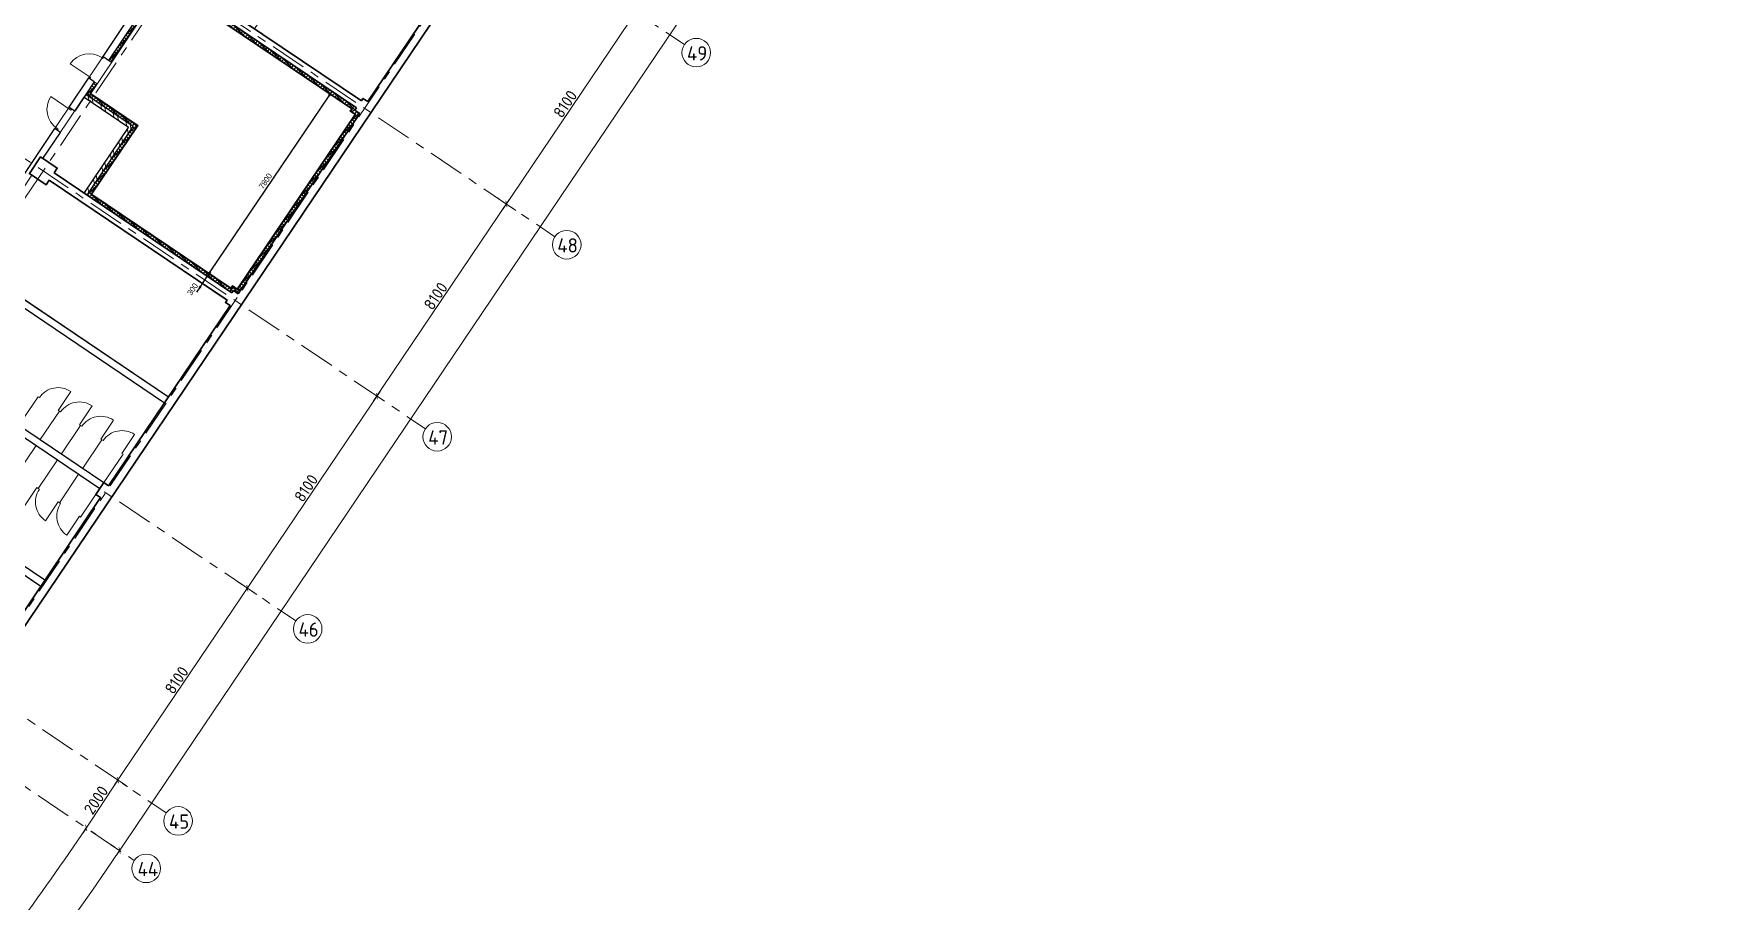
# Model space of a CAD drawing. Header units: millimetres. Extents: x -813692 to 807431, y 0 to 1813163.
# Drawn here: x 87728 to 146339, y 821754 to 852099 of the extents above; entities that cross this region are included whole.
import ezdxf

# ---------------------------------------------------------------- set-up
doc = ezdxf.new("R2010")
doc.units = ezdxf.units.MM
doc.linetypes.add('Линия сетки', pattern=[22.225, 12.7, -3.175, 3.175, -3.175])
for name, color, linetype, lineweight in [('A-ANNO-DIMS', 7, 'Continuous', 9), ('KR_0.35', 252, 'Continuous', 35), ('S-GRID', 252, 'Continuous', 9), ('АР_ГКЛ', 252, 'Continuous', 0), ('АР_двери', 252, 'Continuous', 0), ('АР_кирпич120', 252, 'Continuous', 30), ('АР_кирпич250', 252, 'Continuous', 30), ('АР_кирпичные перегородки 120', 252, 'Continuous', 30), ('АР_монолит', 252, 'Continuous', 50), ('АР_Площади', 252, 'Continuous', 0)]:
    doc.layers.add(name, color=color, linetype=linetype, lineweight=lineweight)
doc.layers.add('АР_Сантехника', color=252, linetype='Continuous')
doc.layers.add('Размеры', color=252, linetype='Continuous')
doc.styles.add('GOST 2.304', font='')
doc.styles.add('СГЕНЕРИР_СТИЛЬ_3', font='ARIALN.TTF')
doc.styles.get('GOST 2.304').set_extended_font_data('GOST Common')
doc.dimstyles.new('М-200', dxfattribs={"dimtxt": 400, "dimasz": 160, "dimexe": 200, "dimexo": 400, "dimgap": 50, "dimtad": 1, "dimdec": 0, "dimzin": 0, "dimdsep": 46, "dimtxsty": 'GOST 2.304', "dimblk": 'ARCHTICK', "dimcen": 180, "dimdle": 200, "dimadec": 0, "dimazin": 0, "dimtfac": 1, "dimtdec": 0, "dimtmove": 1, "dimatfit": 0, "dimfxl": 1, "dimtolj": 1, "dimtzin": 0, "dimarcsym": 0})
doc.dimstyles.new('СГЕНЕРИР_СТИЛЬ__5', dxfattribs={"dimtxt": 200, "dimasz": 183.574879, "dimexe": 0.18, "dimexo": 0.0625, "dimgap": 0, "dimtad": 1, "dimdec": 0, "dimzin": 0, "dimdsep": 46, "dimtxsty": 'СГЕНЕРИР_СТИЛЬ_3', "dimblk": 'ARROWHEAD_5', "dimblk1": 'ARROWHEAD_5', "dimblk2": 'ARROWHEAD_5', "dimcen": 0.09, "dimclrd": 7, "dimclre": 7, "dimclrt": 7, "dimazin": 0, "dimtfac": 1, "dimtdec": 4, "dimtmove": 2, "dimatfit": 3, "dimfxl": 1, "dimtolj": 1, "dimtzin": 0, "dimarcsym": 0})

# ---------------------------------------------------------------- blocks, each defined once
blk = doc.blocks.new('КР_подвал')
at = {"layer": 'KR_0.35', "ltscale": 200}
for points in [[(251583, 91527), (307390, 174265), (377983, 126649), (322176, 43911)], [(330166, 70064), (336384, 65870)], [(330334, 70313), (336552, 66119)], [(336773, 66090), (339430, 70028)], [(332244, 59375), (336494, 65676)], [(336384, 65870), (336328, 65787), (336494, 65676)], [(336773, 66090), (336608, 66202), (336552, 66119)], [(325804, 63598), (325916, 63764), (325336, 64155), (324945, 63575), (325525, 63183), (325637, 63349)], [(325637, 63349), (331854, 59155)], [(325804, 63598), (332022, 59404)], [(332244, 59375), (332078, 59487), (332022, 59404)], [(327714, 52660), (331964, 58960)], [(331854, 59155), (331799, 59072), (331964, 58960)], [(327714, 52660), (327549, 52771), (327269, 52357), (327435, 52245)], [(323185, 45944), (327435, 52245)]]:
    blk.add_lwpolyline(points, dxfattribs=at)
blk = doc.blocks.new('ARROWHEAD_5')
at = {"linetype": 'Continuous', "lineweight": 0}
blk.add_hatch(color=0, dxfattribs=at).paths.add_polyline_path([(-1, 0.2679), (0, 0), (-1, -0.2679)])
at = {"color": 0, "linetype": 'Continuous', "lineweight": 0}
blk.add_line((0, 0), (-1, 0), dxfattribs=at)
blk = doc.blocks.new('*D300')
at = {"layer": 'Defpoints', "color": 0, "linetype": 'Continuous', "transparency": 16777216}
for p in [(93805, 843609), (94617, 843062), (94449, 842814)]:
    blk.add_point(p, dxfattribs=at)
at = {"layer": 'Размеры', "color": 7, "linetype": 'Continuous', "lineweight": -2, "transparency": 16777216}
for p, q in [((93638, 843361), (93805, 843609)), ((94617, 843062), (93805, 843610)), ((93908, 843762), (94011, 843914)), ((93535, 843209), (93432, 843056)), ((94449, 842814), (93638, 843361))]:
    blk.add_line(p, q, dxfattribs=at)
at = {"layer": 'Размеры', "color": 7, "linetype": 'Continuous', "lineweight": -2, "transparency": 16777216, "xscale": 183.5748792270531, "yscale": 183.5748792270531, "zscale": 183.5748792270531}
for p, rotation in [((93805, 843609), 236.0000008172381), ((93638, 843361), 56.00000081723807)]:
    blk.add_blockref('ARROWHEAD_5', p, dxfattribs=dict(at, rotation=rotation))
at = {"layer": 'Размеры', "color": 7, "linetype": 'Continuous', "lineweight": 13, "transparency": 16777216, "insert": (93290, 843159), "char_height": 200, "attachment_point": 5, "rotation": 56, "style": 'СГЕНЕРИР_СТИЛЬ_3'}
blk.add_mtext('\\A1;300', dxfattribs=at)
blk = doc.blocks.new('*D301')
at = {"layer": 'Defpoints', "color": 0, "linetype": 'Continuous', "transparency": 16777216}
for p in [(98167, 850076), (98977, 849529), (94617, 843062)]:
    blk.add_point(p, dxfattribs=at)
at = {"layer": 'Размеры', "color": 7, "linetype": 'Continuous', "lineweight": -2, "transparency": 16777216}
for p, q in [((93908, 843762), (98064, 849923)), ((98977, 849529), (98167, 850076)), ((94617, 843062), (93805, 843610))]:
    blk.add_line(p, q, dxfattribs=at)
at = {"layer": 'Размеры', "color": 7, "linetype": 'Continuous', "lineweight": -2, "transparency": 16777216, "xscale": 183.5748792270531, "yscale": 183.5748792270531, "zscale": 183.5748792270531}
for p, rotation in [((98167, 850076), 56.00000081723804), ((93805, 843609), 236.0000008172381)]:
    blk.add_blockref('ARROWHEAD_5', p, dxfattribs=dict(at, rotation=rotation))
at = {"layer": 'Размеры', "color": 7, "linetype": 'Continuous', "lineweight": 13, "transparency": 16777216, "insert": (95841, 846940), "char_height": 200, "attachment_point": 5, "rotation": 56, "style": 'СГЕНЕРИР_СТИЛЬ_3'}
blk.add_mtext('\\A1;7800', dxfattribs=at)
blk = doc.blocks.new('_ArchTick')
at = {"color": 0, "linetype": 'ByBlock', "const_width": 0.15}
blk.add_lwpolyline([(-0.5, -0.5), (0.5, 0.5)], dxfattribs=at)
blk = doc.blocks.new('*D85')
at = {"layer": 'A-ANNO-DIMS', "color": 0, "lineweight": -2, "transparency": 16777216}
for p, q in [((-67372, -157923), (-62618, -150876)), ((-63062, -150819), (-62896, -150930)), ((-67591, -157534), (-67426, -157646))]:
    blk.add_line(p, q, dxfattribs=at)
at = {"layer": 'Defpoints', "color": 0, "lineweight": 30, "transparency": 16777216}
for p in [(-62730, -151042), (-62730, -151042), (-67260, -157757)]:
    blk.add_point(p, dxfattribs=at)
at = {"layer": 'A-ANNO-DIMS', "color": 0, "lineweight": -2, "transparency": 16777216, "xscale": 160, "yscale": 160, "zscale": 160}
for p, rotation in [((-62730, -151042), 55.99999854218651), ((-67260, -157757), 235.9999985421865)]:
    blk.add_blockref('_ArchTick', p, dxfattribs=dict(at, rotation=rotation))
at = {"layer": 'A-ANNO-DIMS', "color": 0, "transparency": 16777216, "insert": (-65202, -154260), "char_height": 400, "attachment_point": 5, "rotation": 56, "style": 'GOST 2.304'}
blk.add_mtext('\\A1;8100', dxfattribs=at)
blk = doc.blocks.new('*D86')
at = {"layer": 'A-ANNO-DIMS', "color": 0, "lineweight": -2, "transparency": 16777216}
for p, q in [((-62842, -151208), (-58089, -144161)), ((-57869, -144551), (-58035, -144439)), ((-62399, -151266), (-62564, -151154))]:
    blk.add_line(p, q, dxfattribs=at)
at = {"layer": 'Defpoints', "color": 0, "lineweight": 30, "transparency": 16777216}
for p in [(-58201, -144327), (-58201, -144327), (-62730, -151042)]:
    blk.add_point(p, dxfattribs=at)
at = {"layer": 'A-ANNO-DIMS', "color": 0, "lineweight": -2, "transparency": 16777216, "xscale": 160, "yscale": 160, "zscale": 160}
for p, rotation in [((-58201, -144327), 55.99999854218655), ((-62730, -151042), 235.9999985421865)]:
    blk.add_blockref('_ArchTick', p, dxfattribs=dict(at, rotation=rotation))
at = {"layer": 'A-ANNO-DIMS', "color": 0, "transparency": 16777216, "insert": (-60673, -147545), "char_height": 400, "attachment_point": 5, "rotation": 56, "style": 'GOST 2.304'}
blk.add_mtext('\\A1;8100', dxfattribs=at)
blk = doc.blocks.new('*D38')
at = {"layer": 'A-ANNO-DIMS', "color": 0, "lineweight": -2, "transparency": 16777216}
blk.add_arc((-165704, -113309), 107894, 270, 326, dxfattribs=at)
at = {"layer": 'Defpoints', "color": 0, "lineweight": 30, "transparency": 16777216}
for p in [(-165704, -113309), (-165704, -113309), (-75741, -173990), (-131171, -215528), (-165704, -221903)]:
    blk.add_point(p, dxfattribs=at)
at = {"layer": 'A-ANNO-DIMS', "color": 0, "lineweight": -2, "transparency": 16777216, "xscale": 160, "yscale": 160, "zscale": 160}
for p, rotation in [((-76255, -173643), 55.99999895826774), ((-165704, -221203), 179.9999981265246)]:
    blk.add_blockref('_ArchTick', p, dxfattribs=dict(at, rotation=rotation))
at = {"layer": 'A-ANNO-DIMS', "color": 0, "transparency": 16777216, "insert": (-114300, -207822), "char_height": 400, "attachment_point": 5, "rotation": 28.54122, "style": 'GOST 2.304'}
blk.add_mtext('\\A1;56,0%%D', dxfattribs=at)
blk = doc.blocks.new('*D49')
at = {"layer": 'A-ANNO-DIMS', "color": 0, "lineweight": -2, "transparency": 16777216}
blk.add_arc((-165704, -113309), 106487, 321.33333, 326, dxfattribs=at)
at = {"layer": 'Defpoints', "color": 0, "lineweight": 30, "transparency": 16777216}
for p in [(-165704, -113309), (-165704, -113309), (-75741, -173990), (-80784, -177559), (-81461, -180720)]:
    blk.add_point(p, dxfattribs=at)
at = {"layer": 'A-ANNO-DIMS', "color": 0, "lineweight": -2, "transparency": 16777216, "xscale": 160, "yscale": 160, "zscale": 160}
for p, rotation in [((-77422, -172856), 55.99999895826774), ((-82560, -179841), 231.333331546787)]:
    blk.add_blockref('_ArchTick', p, dxfattribs=dict(at, rotation=rotation))
at = {"layer": 'A-ANNO-DIMS', "color": 0, "transparency": 16777216, "insert": (-80153, -176229), "char_height": 400, "attachment_point": 5, "rotation": 53.66667, "style": 'GOST 2.304'}
blk.add_mtext('\\A1;4,7%%D', dxfattribs=at)
blk = doc.blocks.new('*D50')
at = {"layer": 'A-ANNO-DIMS', "color": 0, "lineweight": -2, "transparency": 16777216}
for p, q in [((-77533, -173023), (-76208, -171021)), ((-75985, -171409), (-76152, -171298)), ((-77089, -173077), (-77255, -172966))]:
    blk.add_line(p, q, dxfattribs=at)
at = {"layer": 'Defpoints', "color": 0, "lineweight": 30, "transparency": 16777216}
for p in [(-76319, -171188), (-76319, -171188), (-77422, -172856)]:
    blk.add_point(p, dxfattribs=at)
at = {"layer": 'A-ANNO-DIMS', "color": 0, "lineweight": -2, "transparency": 16777216, "xscale": 160, "yscale": 160, "zscale": 160}
for p, rotation in [((-76319, -171188), 56.51254437713342), ((-77422, -172856), 236.5125443771334)]:
    blk.add_blockref('_ArchTick', p, dxfattribs=dict(at, rotation=rotation))
at = {"layer": 'A-ANNO-DIMS', "color": 0, "transparency": 16777216, "insert": (-77079, -171884), "char_height": 400, "attachment_point": 5, "rotation": 56.51254, "style": 'GOST 2.304'}
blk.add_mtext('\\A1;2000', dxfattribs=at)
blk = doc.blocks.new('*D51')
at = {"layer": 'A-ANNO-DIMS', "color": 0, "lineweight": -2, "transparency": 16777216}
for p, q in [((-71901, -164638), (-67148, -157592)), ((-67591, -157534), (-67426, -157646)), ((-72121, -164249), (-71955, -164361))]:
    blk.add_line(p, q, dxfattribs=at)
at = {"layer": 'Defpoints', "color": 0, "lineweight": 30, "transparency": 16777216}
for p in [(-67260, -157757), (-67260, -157757), (-71789, -164473)]:
    blk.add_point(p, dxfattribs=at)
at = {"layer": 'A-ANNO-DIMS', "color": 0, "lineweight": -2, "transparency": 16777216, "xscale": 160, "yscale": 160, "zscale": 160}
for p, rotation in [((-67260, -157757), 55.99999854218651), ((-71789, -164473), 235.9999985421865)]:
    blk.add_blockref('_ArchTick', p, dxfattribs=dict(at, rotation=rotation))
at = {"layer": 'A-ANNO-DIMS', "color": 0, "transparency": 16777216, "insert": (-69732, -160975), "char_height": 400, "attachment_point": 5, "rotation": 56, "style": 'GOST 2.304'}
blk.add_mtext('\\A1;8100', dxfattribs=at)
blk = doc.blocks.new('*D52')
at = {"layer": 'A-ANNO-DIMS', "color": 0, "lineweight": -2, "transparency": 16777216}
for p, q in [((-76430, -171354), (-71677, -164307)), ((-71458, -164696), (-71623, -164585)), ((-75987, -171412), (-76153, -171300))]:
    blk.add_line(p, q, dxfattribs=at)
at = {"layer": 'Defpoints', "color": 0, "lineweight": 30, "transparency": 16777216}
for p in [(-71789, -164473), (-71789, -164473), (-76319, -171188)]:
    blk.add_point(p, dxfattribs=at)
at = {"layer": 'A-ANNO-DIMS', "color": 0, "lineweight": -2, "transparency": 16777216, "xscale": 160, "yscale": 160, "zscale": 160}
for p, rotation in [((-71789, -164473), 55.99999854218651), ((-76319, -171188), 235.9999985421865)]:
    blk.add_blockref('_ArchTick', p, dxfattribs=dict(at, rotation=rotation))
at = {"layer": 'A-ANNO-DIMS', "color": 0, "transparency": 16777216, "insert": (-74261, -167690), "char_height": 400, "attachment_point": 5, "rotation": 56, "style": 'GOST 2.304'}
blk.add_mtext('\\A1;8100', dxfattribs=at)
blk = doc.blocks.new('*D7')
at = {"layer": 'A-ANNO-DIMS', "color": 0, "lineweight": -2, "transparency": 16777216}
for p, q in [((-593595, -339954), (-537899, -257382)), ((-538342, -257324), (-538177, -257436)), ((-593814, -339565), (-593649, -339677))]:
    blk.add_line(p, q, dxfattribs=at)
at = {"layer": 'Defpoints', "color": 0, "transparency": 16777216}
for p in [(-538011, -257548), (-538011, -257548), (-593483, -339788)]:
    blk.add_point(p, dxfattribs=at)
at = {"layer": 'A-ANNO-DIMS', "color": 0, "lineweight": -2, "transparency": 16777216, "xscale": 160, "yscale": 160, "zscale": 160}
for p, rotation in [((-538011, -257548), 55.99999854218721), ((-593483, -339788), 235.9999985421872)]:
    blk.add_blockref('_ArchTick', p, dxfattribs=dict(at, rotation=rotation))
at = {"layer": 'A-ANNO-DIMS', "color": 0, "transparency": 16777216, "insert": (-565954, -298528), "char_height": 400, "attachment_point": 5, "rotation": 56, "style": 'GOST 2.304'}
blk.add_mtext('\\A1;99200', dxfattribs=at)
blk = doc.blocks.new('Д-900-ОП-П')
at = {"layer": 'АР_двери'}
for points in [[(-348.5, -312.5), (-348.5, 487.5)], [(-348.5, -312.5), (-398.5, -312.5), (-398.5, -362.5), (-348.5, -362.5), (-348.5, -312.5)], [(501.5, -312.5), (451.5, -312.5), (451.5, -362.5), (501.5, -362.5), (501.5, -312.5)]]:
    blk.add_lwpolyline(points, dxfattribs=at)
blk.add_arc((-348.5, -312.5), 800, 0, 90, dxfattribs=at)
blk = doc.blocks.new('Д-900-ОП-Л')
at = {"layer": 'АР_двери'}
for points in [[(-197, -399), (-197, 401)], [(-1047, -399), (-997, -399), (-997, -449), (-1047, -449), (-1047, -399)], [(-197, -399), (-147, -399), (-147, -449), (-197, -449), (-197, -399)]]:
    blk.add_lwpolyline(points, dxfattribs=at)
blk.add_arc((-197, -399), 800, 90, 180, dxfattribs=at)
blk = doc.blocks.new('Оси200')
at = {"layer": 'S-GRID', "linetype": 'Линия сетки', "ltscale": 100}
for p, q in [((-29148.8, -76085.7), (-89105.7, -164975.4)), ((-22433.6, -80615.1), (-82390.5, -169504.8)), ((-134534.4, -92839.4), (-56505, -145470.9)), ((-139063.8, -99554.6), (-61034.5, -152186.1)), ((-143593.3, -106269.8), (-65564, -158901.3)), ((-148122.8, -112985.1), (-70093.4, -165616.5)), ((-165703.8, -113309.3), (-75741.3, -173989.8)), ((-152652.2, -119700.3), (-74622.9, -172331.7))]:
    blk.add_line(p, q, dxfattribs=at)
at = {"layer": 'S-GRID'}
for centre in [(-56090.5, -145750.5), (-60620, -152465.7), (-65149.4, -159180.9), (-69678.9, -165896.1), (-74208.4, -172611.3), (-75326.7, -174269.4)]:
    blk.add_circle(centre, 500, dxfattribs=at)
at = {"layer": 'S-GRID', "char_height": 500, "attachment_point": 5, "rotation": 359.9, "style": 'GOST 2.304'}
for s, insert in [('49', (-56058.2, -145774.3)), ('48', (-60587.7, -152489.5)), ('47', (-65115.8, -159204.7)), ('46', (-69646.6, -165919.9)), ('45', (-74176.1, -172635.1)), ('44', (-75269.5, -174293.2))]:
    blk.add_mtext(s, dxfattribs=dict(at, insert=insert))
at = {"layer": 'A-ANNO-DIMS'}
dim = blk.add_aligned_dim(p1=(-76255.4, -173643), p2=(-20783.5, -91402.5), distance=0, dimstyle='М-200', dxfattribs=at)
dim.commit()
dim.dimension.update_dxf_attribs({"geometry": '*D7', "text_midpoint": (-48726.7, -132382.9), "insert": (517227.4, 166145.4)})
dim = blk.add_angular_dim_2l(base=(-131171, -215527.9), line1=((-165703.8, -113309.3), (-75741.3, -173989.8)), line2=((-165703.8, -113309.3), (-165703.8, -221903.3)), text='56,0%%D', dimstyle='М-200', override={"dimadec": 2, "dimtmove": 2}, dxfattribs=at)
dim.commit()
dim.dimension.update_dxf_attribs({"geometry": '*D38', "text_midpoint": (-114299.5, -207822), "dimtype": 130})
dim = blk.add_angular_dim_2l(base=(-80784.1, -177559.5), line1=((-165703.8, -113309.3), (-75741.3, -173989.8)), line2=((-165703.8, -113309.3), (-81460.6, -180720.4)), text='4,7%%D', dimstyle='М-200', dxfattribs=at)
dim.commit()
dim.dimension.update_dxf_attribs({"geometry": '*D49', "text_midpoint": (-80153.4, -176229)})
for p1, p2, picture, middle in [((-62730.3, -151042.3), (-58200.8, -144327.1), '*D86', (-60672.8, -147544.9)), ((-67259.7, -157757.5), (-62730.3, -151042.3), '*D85', (-65202.3, -154260.1)), ((-71789.2, -164472.7), (-67259.7, -157757.5), '*D51', (-69731.7, -160975.3)), ((-76318.7, -171187.9), (-71789.2, -164472.7), '*D52', (-74261.2, -167690.5)), ((-77422.2, -172856), (-76318.7, -171187.9), '*D50', (-77078.9, -171884))]:
    dim = blk.add_aligned_dim(p1=p1, p2=p2, distance=0, dimstyle='М-200', dxfattribs=at)
    dim.commit()
    dim.dimension.update_dxf_attribs({"geometry": picture, "text_midpoint": middle})

msp = doc.modelspace()

# ---------------------------------------------------------------- hatches: boundary and pattern name
at = {"layer": 'АР_ГКЛ', "true_color": 0x000000}
h = msp.add_hatch(dxfattribs=at)
h.set_pattern_fill('ANSI37', color=18, scale=800)
h.set_pattern_definition([(45, (-1241.95, 1181845.07), (-70.710678, 70.710678), []), (135, (-1241.95, 1181845.07), (-70.710678, -70.710678), [])])
h.paths.add_polyline_path([(94858.2, 843141.2), (94692.5, 843253), (94636.7, 843170.3), (89737.5, 846474.5), (91356.9, 848875.4), (89695.9, 849995.7), (89937.3, 850356.5), (89854.4, 850412.4), (89557.4, 849968.6), (91218.1, 848848.4), (89598.8, 846447.7), (94663.5, 843031.3), (94719.4, 843114.2), (94885.2, 843002.4), (99135.1, 849303.1), (98969.3, 849414.9), (99025.4, 849498), (92807.6, 853691.9), (92695.6, 853526), (92173.3, 853878.3), (90354.9, 851160.5), (90437.8, 851104.5), (92200.6, 853739.2), (92722.5, 853387.2), (92834.4, 853552.9), (98886.5, 849471), (98830.6, 849388.1), (98996.4, 849276.3)])
at = {"layer": 'АР_кирпичные перегородки 120', "lineweight": 0}
h = msp.add_hatch(dxfattribs=at)
h.set_pattern_fill('ANSI32', color=256, scale=1000, angle=56)
h.set_pattern_definition([(101, (-1241.95, 1181845.07), (-368.1102, -71.55337), []), (101, (-1143.1, 1181991.62), (-368.1102, -71.55337), [])])
h.paths.add_polyline_path([(91218.1, 848848.4), (89772.6, 849823.4), (89705.5, 849723.9), (91051.5, 848816), (89499.2, 846514.7), (89598.7, 846447.6)])
h.paths.add_polyline_path([(89772.6, 849823.4), (89650.6, 849905.7), (89583.5, 849806.2), (89705.5, 849723.9)])

# ---------------------------------------------------------------- linework, layer by layer
at = {"layer": 'АР_ГКЛ', "color": 18, "true_color": 0x000000}
for points in [[(90437.8, 851104.5), (92200.6, 853739.2), (92722.5, 853387.2), (92834.4, 853552.9), (98886.5, 849471), (98830.6, 849388.1), (98996.4, 849276.3), (94858.2, 843141.2), (94692.5, 843253), (94636.7, 843170.3), (89737.5, 846474.5), (91356.9, 848875.4), (89695.9, 849995.7), (89937.3, 850356.5)], [(90448.1, 851097.5), (92204, 853721.8), (92725.9, 853369.8), (92837.8, 853535.6), (98869.2, 849467.6), (98813.3, 849384.7), (98979, 849272.9), (94854.8, 843158.6), (94689.1, 843270.4), (94633.3, 843187.6), (89754.9, 846477.9), (91374.3, 848878.7), (89713.2, 849999.1), (89947.7, 850349.5)], [(90458.5, 851090.6), (92207.4, 853704.5), (92729.2, 853352.5), (92841.1, 853518.2), (98851.8, 849464.2), (98795.9, 849381.3), (98961.6, 849269.5), (94851.5, 843175.9), (94685.7, 843287.7), (94629.9, 843205), (89772.3, 846481.3), (91391.6, 848882.1), (89730.5, 850002.5), (89958, 850342.5)], [(90458.5, 851090.6), (90354.9, 851160.5)], [(89854.4, 850412.4), (89958.3, 850342.9)]]:
    msp.add_lwpolyline(points, dxfattribs=at)
at = {"layer": 'АР_кирпич120'}
for points in [[(89499.2, 846514.7), (91051.5, 848816), (89490.7, 849868.8)], [(89598.7, 846447.6), (91218.1, 848848.4), (89557.4, 849968.6)]]:
    msp.add_lwpolyline(points, dxfattribs=at)
at = {"layer": 'АР_кирпич250'}
for p, q in [((92744.8, 855182), (90147.6, 851300.3)), ((92173.3, 853878.3), (90354.9, 851160.5)), ((89647.1, 850552.2), (88962.8, 849529.5)), ((89854.4, 850412.4), (89170.1, 849389.7)), ((88462.3, 848781.4), (87850.6, 847867.2)), ((87850.6, 847867.2), (86043.2, 845165.8)), ((88127.8, 832984.2), (81282.5, 837600.9)), ((80936.4, 837533.2), (87988, 832776.9))]:
    msp.add_line(p, q, dxfattribs=at)
for points in [[(90354.9, 851160.5), (90147.6, 851300.3)], [(89854.4, 850412.4), (89647.1, 850552.2)], [(89170.1, 849389.7), (88962.8, 849529.5)], [(88058.2, 847727.9), (88669.8, 848641.5), (88462, 848781.6)], [(85376.4, 844169.2), (92452.7, 839396.1)], [(85444.6, 843821.6), (92312.9, 839188.8)], [(83889.2, 840648.9), (90189.9, 836399)], [(83749.4, 840441.6), (90050.1, 836191.8)]]:
    msp.add_lwpolyline(points, dxfattribs=at)
at = {"layer": 'АР_Площади', "color": 5, "ltscale": 0.5}
msp.add_lwpolyline([(84039.3, 850438.7), (88177.5, 856573.4), (89172.1, 855902.5), (89563.6, 856482.7), (88568.9, 857154), (92029, 862284.3), (92277.8, 862116.5), (92961, 863129.4), (93701.6, 862617.7), (93894.7, 862903.9), (96672, 861030.7), (80936.4, 837533.2)], dxfattribs=at)
at = {"layer": 'АР_Площади', "ltscale": 0.5}
for points in [[(99414.8, 849717.8), (99248.9, 849829.4), (99193, 849746.7), (95454.9, 852267.9), (96951.4, 854486.6), (93939.5, 856518.1), (95148.4, 858324.8), (102070.8, 853655.5), (99414.8, 849717.8)], [(94851.5, 843175.9), (94685.7, 843287.7), (94629.9, 843205), (89772.4, 846481.5), (91391.6, 848882.1), (89730.5, 850002.5), (92207.4, 853704.5), (92729.1, 853352.3), (92841.1, 853518.2), (98851.7, 849464.1), (98795.9, 849381.3), (98961.6, 849269.5), (94851.5, 843175.9)], [(89499.4, 846514.8), (88445.8, 847225.5), (88557.5, 847391.1), (88058.2, 847727.9), (89490.7, 849868.8), (91051.5, 848816), (89499.4, 846514.8)], [(92452.7, 839396.1), (85591.2, 844024.2), (87669, 847146.1), (88166.1, 846810.8), (88278, 846976.7), (94495.9, 842782.8), (94439.8, 842699.7), (94605.7, 842588.1), (92452.7, 839396.1)], [(90355.6, 836287.5), (85464.1, 839586.6), (86258.2, 840763.9), (86158.7, 840831), (85364.6, 839653.7), (83889.2, 840648.9), (83498.3, 840912.6), (85444.6, 843821.6), (92313, 839188.8), (90355.8, 836287.2)], [(88127.8, 832984.2), (81282.5, 837600.9), (83220.2, 840497), (83609.6, 840234.4), (83749.4, 840441.6), (90050.1, 836191.8), (89910.3, 835984.5), (90076.1, 835872.7), (88127.8, 832984.2)], [(85826.4, 829572.1), (85660.6, 829684), (85492.7, 829435.1), (84519.4, 830085.9), (83459.6, 828514.7), (82080.2, 829445), (85472.1, 834473.8), (87988, 832776.8), (85826.4, 829572.1)]]:
    msp.add_lwpolyline(points, dxfattribs=at)
at = {"layer": 'АР_Сантехника', "lineweight": 0}
for points in [[(87219.5, 838402.6), (87890.5, 839397.5)], [(87890.6, 839397.5), (87932, 839369.5)], [(88591.7, 838924.6), (89036.3, 839583.6)], [(87962.1, 837901.7), (88633.1, 838896.6)], [(88633.1, 838896.6), (88591.7, 838924.6)], [(88633.1, 838896.6), (88674.6, 838868.6)], [(88633.1, 838896.6), (88674.6, 838868.6)], [(89334.3, 838423.7), (89778.9, 839082.8)], [(89375.7, 838395.7), (88704.7, 837400.8)], [(89375.7, 838395.7), (89334.3, 838423.7)], [(89375.7, 838395.7), (89417.2, 838367.7)], [(90077, 837922.7), (90521.5, 838581.8)], [(87819.4, 837690.4), (87148.5, 836695.5)], [(89447.4, 836899.9), (90118.4, 837894.7)], [(90118.4, 837894.7), (90077, 837922.7), (90159.9, 837866.8)], [(90819.6, 837421.8), (91264.1, 838080.9)], [(87891.1, 836194.6), (88562, 837189.6)], [(87891.1, 836194.6), (88562, 837189.6)], [(90861, 837393.9), (90190, 836399)], [(90861, 837393.9), (90819.6, 837421.8)], [(89304.8, 836688.7), (88633.9, 835693.8)], [(87849.6, 836222.6), (87405.2, 835563.5)], [(87891.1, 836194.6), (87849.6, 836222.6)], [(87891.1, 836194.6), (87932.6, 836166.7)], [(89376.5, 835192.9), (90047.4, 836187.9)], [(88592.4, 835721.7), (88147.9, 835062.6)], [(88633.9, 835693.8), (88592.4, 835721.7), (88675.3, 835665.8)], [(89335, 835220.9), (88890.5, 834561.8)], [(89376.5, 835192.9), (89335, 835220.9)]]:
    msp.add_lwpolyline(points, dxfattribs=at)
for centre, start, end in [((88591, 838925), 55.939335, 146.000033), ((89333.6, 838424.1), 55.939335, 146.000033), ((90076.3, 837923.2), 55.939335, 146.000033), ((90818.9, 837422.3), 55.939335, 146.000033), ((88591.7, 835722.2), 146.005911, 236.066609), ((89334.3, 835221.4), 146.005911, 236.066609)]:
    msp.add_arc(centre, 795, start, end, dxfattribs=at)

# ---------------------------------------------------------------- block references
at = {"layer": 'A-ANNO-DIMS', "color": 18, "lineweight": 0, "true_color": 0x000000}
msp.add_blockref('Оси200', (166995, 997181.2), dxfattribs=at)
at = {"layer": 'АР_двери', "color": 0}
for name, p, rotation in [('Д-900-ОП-П', (89610.9, 851057.4), 56.00000051327048), ('Д-900-ОП-Л', (88776.4, 849832.5), 56)]:
    msp.add_blockref(name, p, dxfattribs=dict(at, rotation=rotation))
at = {"layer": 'АР_монолит'}
msp.add_blockref('КР_подвал', (-237358.6, 783627.7), dxfattribs=at)

# ---------------------------------------------------------------- dimensions: what is measured, and where the dimension line sits
at = {"layer": 'Размеры', "color": 7, "linetype": 'Continuous', "lineweight": 13}
for base, p1, p2, picture, middle in [((98167, 850075.7), (94616.7, 843062.3), (98977.4, 849529), '*D301', (95841, 846940.3)), ((93805.4, 843609.4), (94448.9, 842813.6), (94616.7, 843062.3), '*D300', (93290.4, 843158.8))]:
    dim = msp.add_linear_dim(base=base, p1=p1, p2=p2, angle=56.000001, dimstyle='СГЕНЕРИР_СТИЛЬ__5', dxfattribs=at)
    dim.commit()
    dim.dimension.update_dxf_attribs({"geometry": picture, "text_midpoint": middle, "dimtype": 160, "text_rotation": 56.000001})

doc.saveas('drawing.dxf')
